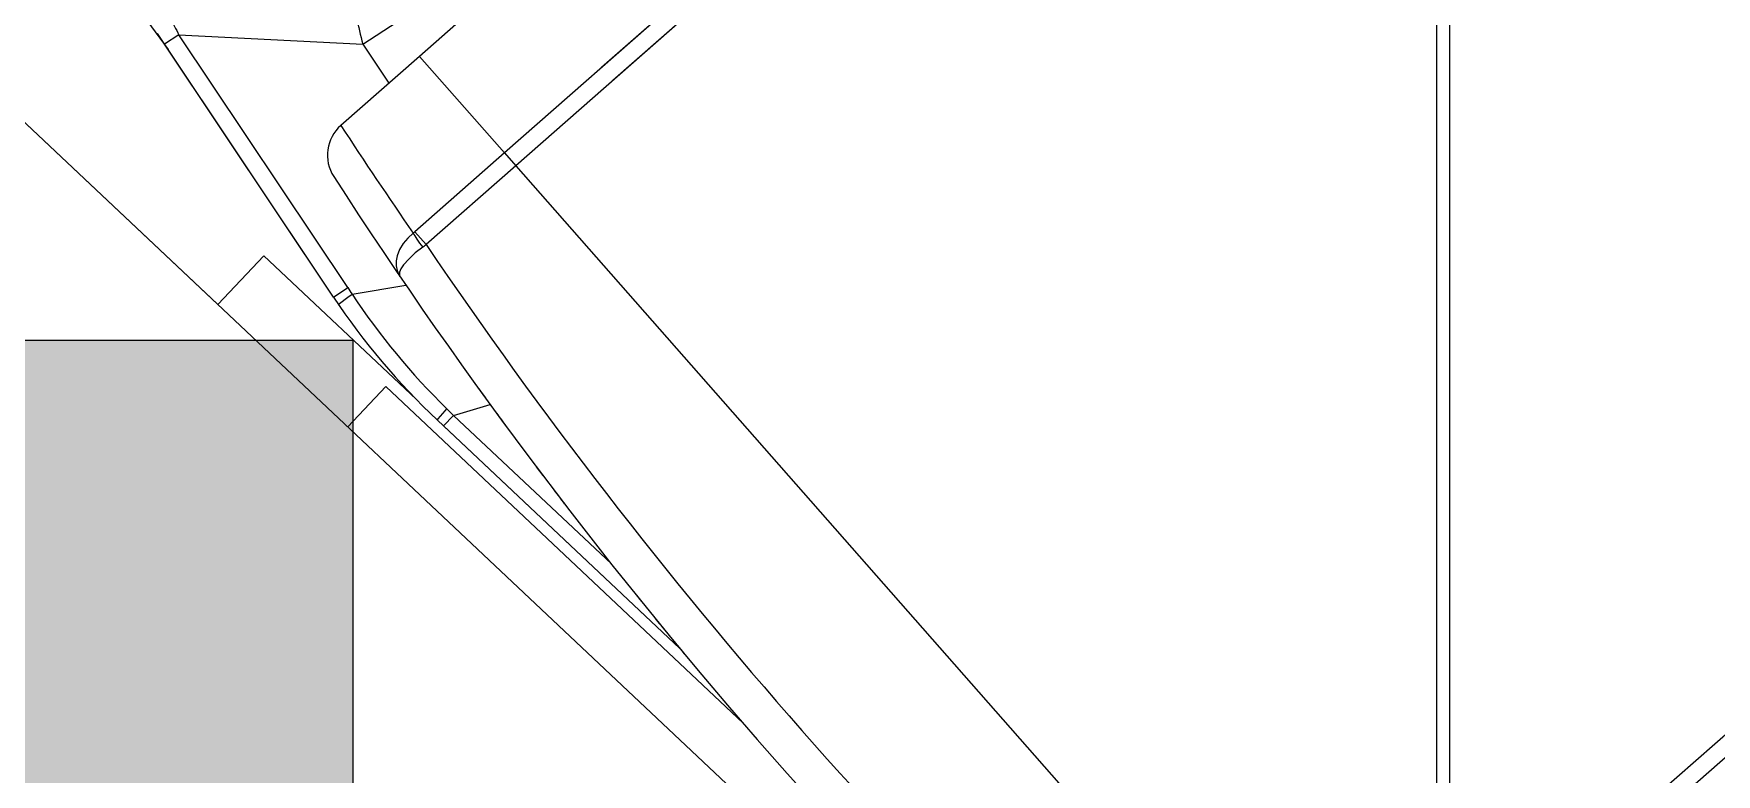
# Model space of a CAD drawing. Header units: millimetres. Extents: x 2822564 to 2991989, y -324396 to -253399.
# Drawn here: x 2862467.5 to 2862652, y -309426.5 to -309345.2 of the extents above; entities that cross this region are included whole.
import ezdxf

# ---------------------------------------------------------------- set-up
doc = ezdxf.new("R2010")
doc.units = ezdxf.units.MM
doc.linetypes.add('12017_XPLAN_GROUND$0$HIDDEN', pattern=[0.375, 0.25, -0.125])
doc.linetypes.add('DASHDOT', pattern=[1, 0.5, -0.25, 0, -0.25])
doc.layers.add('AX', color=1, linetype='DASHDOT')
doc.layers.add('LAF Detail', color=7, linetype='Continuous')
doc.layers.add('coton tak bazo', color=191, linetype='Continuous', lineweight=5)
doc.layers.add('KATCHIN', color=253, linetype='12017_XPLAN_GROUND$0$HIDDEN', lineweight=5)

# ---------------------------------------------------------------- blocks, each defined once
blk = doc.blocks.new('fff')
at = {"layer": 'coton tak bazo', "ltscale": 0.4666667938232422}
for p, q in [((-1.0102031743927, 0.6952282469594201), (-1.548999861498824, 0.2214003787058639)), ((-1.0102031743927, 0.6733872621385293), (-1.538168906198845, 0.2090843392982706)), ((-1.0102031743927, 0.6733872616570209), (-1.525796942270386, 0.2199644752076469)), ((-1.0102031743927, 0.6704702748509732), (-1.536722370031358, 0.2074394615728647)), ((-1.0102031743927, 0.6704702739939188), (-1.524350406102898, 0.2183195974822408)), ((-0.8750843762646715, 0.5810840345836824), (-1.433469814263594, 0.09002945178647781)), ((-0.8717674246982726, 0.5810840345836823), (-1.432023279025982, 0.08838457400918087))]:
    blk.add_line(p, q, dxfattribs=at)
at = {"layer": 'coton tak bazo', "ltscale": 0.3033333361419687}
blk.add_line((-1.690648710566719, 0.2989462089113526), (-1.309095306437033, -0.06044314894116992), dxfattribs=at)
at = {"layer": 'coton tak bazo', "ltscale": 0.09216693491193223}
blk.add_line((-1.574709306449643, 0.1897530010747513), (-1.690643175954895, 0.2989523932933028), dxfattribs=at)
at = {"layer": 'coton tak bazo'}
for p, q in [((-1.556216898644997, 0.2229381411390738), (-1.548315122312998, 0.2280981176305555)), ((-1.551072282422285, 0.1975218042072383), (-1.551521632402024, 0.1967605871974066)), ((-1.550493256949437, 0.1982293956927282), (-1.551072282422285, 0.1975218042072383)), ((-1.549805805834176, 0.1988616054144012), (-1.550493256949437, 0.1982293956927282)), ((-1.551945839187688, 0.1953174710070163), (-1.551951907071256, 0.194680545186471)), ((-1.551821406419833, 0.1959720246318818), (-1.551945839187688, 0.1953174710070163)), ((-1.551521632402024, 0.1967605871974066), (-1.551821406419833, 0.1959720246318818)), ((-1.550371125201145, 0.195546657157168), (-1.551029709149948, 0.1947892890892562)), ((-1.549536190381943, 0.1963190996369802), (-1.550371125201145, 0.195546657157168)), ((-1.548584824695102, 0.1970644554599111), (-1.549536190381943, 0.1963190996369802)), ((-1.551951907071256, 0.194680545186471), (-1.551838070518941, 0.1940779620684973)), ((-1.551838070518941, 0.1940779620684973), (-1.551605332574411, 0.1935268352052906)), ((-1.551605332574411, 0.1935268352052906), (-1.551480715540147, 0.1933252398115765)), ((-1.551531491449044, 0.1938551177439725), (-1.551562205297317, 0.1936639555501833)), ((-1.551562205297317, 0.1936639555501833), (-1.55155149268515, 0.1934960570364645)), ((-1.55155149268515, 0.1934960570364645), (-1.551480715540147, 0.1933252398115765)), ((-1.551351516976753, 0.1942942919370276), (-1.551531491449044, 0.1938551177439725)), ((-1.551029709149948, 0.1947892890892562), (-1.551351516976753, 0.1942942919370276)), ((-1.558111367460831, 0.1906985938339735), (-1.557585964758337, 0.1910763721820314)), ((-1.559340976025916, 0.1897550705221315), (-1.559340549280822, 0.1897580792052409)), ((-1.559340787934296, 0.1897543576540652), (-1.559340976025916, 0.1897550705221315)), ((-1.559340549280822, 0.1897580792052409), (-1.559338637671994, 0.1897623936133125)), ((-1.559338637671994, 0.1897623936133125), (-1.55932948942307, 0.1897739504700827)), ((-1.55932948942307, 0.1897739504700827), (-1.559206730282343, 0.189881907304454)), ((-1.559206730282343, 0.189881907304454), (-1.558111367460831, 0.1906985938339735)), ((-1.546611514598801, 0.1751584328145446), (-1.545721839903226, 0.1761980298119526)), ((-1.545721839903226, 0.1761980298119526), (-1.545505349692129, 0.1764419619460607)), ((-1.546711465386584, 0.1750055751877779), (-1.546710671901981, 0.175010662030509)), ((-1.546710962073129, 0.1750025064731375), (-1.546711465386584, 0.1750055751877779)), ((-1.546710091607117, 0.1750015168739402), (-1.546710962073129, 0.1750025064731375)), ((-1.546710671901981, 0.175010662030509), (-1.546704877999786, 0.1750245357263203)), ((-1.546704877999786, 0.1750245357263203), (-1.546611514598801, 0.1751584328145446))]:
    blk.add_line(p, q, dxfattribs=at)
at = {"layer": 'coton tak bazo', "ltscale": 0.003684158925771708}
blk.add_line((-1.584835034673217, 0.2274059465473047), (-1.581054634174957, 0.222283699218039), dxfattribs=at)
at = {"layer": 'coton tak bazo', "ltscale": 0.0009459892571900642}
blk.add_line((-1.581492673097568, 0.2229400111347457), (-1.582400059044073, 0.2242997147086715), dxfattribs=at)
at = {"layer": 'coton tak bazo', "ltscale": 0.02338493201993762}
blk.add_line((-1.559971314181253, 0.1906864460350028), (-1.582400059044073, 0.2242997147086715), dxfattribs=at)
at = {"layer": 'coton tak bazo', "ltscale": 0.001269851999959713}
blk.add_line((-1.579667455912725, 0.2241580229379114), (-1.581492673097568, 0.2229400111347457), dxfattribs=at)
at = {"layer": 'coton tak bazo', "ltscale": 0.02243875371186622}
blk.add_line((-1.558146315116769, 0.1919047059094294), (-1.579667455912725, 0.2241580229379114), dxfattribs=at)
at = {"layer": 'coton tak bazo', "ltscale": 0.01358913689016556}
blk.add_line((-1.579667455912725, 0.2241580229379114), (-1.556217146277265, 0.2229379235095983), dxfattribs=at)
at = {"layer": 'coton tak bazo', "ltscale": 0.02243894276433953}
blk.add_line((-1.559971314181253, 0.1906864460350028), (-1.581492673097568, 0.2229400111347457), dxfattribs=at)
at = {"layer": 'coton tak bazo', "ltscale": 0.007721900939941406}
blk.add_line((-1.548999861498824, 0.2214003787058639), (-1.55901985437867, 0.2125886103115234), dxfattribs=at)
at = {"layer": 'coton tak bazo', "ltscale": 0.003457258495552242}
blk.add_line((-1.556216898644997, 0.2229381411390738), (-1.552901246784012, 0.2179685506500889), dxfattribs=at)
at = {"layer": 'coton tak bazo', "ltscale": 0.009491348266601562}
blk.add_line((-1.548999861498824, 0.2214003787058639), (-1.538168906198845, 0.2090843392982706), dxfattribs=at)
blk.add_line((-1.548999861498824, 0.2214003787058639), (-1.538168906198845, 0.2090843392982706), dxfattribs=at)
at = {"layer": 'coton tak bazo', "ltscale": 0.008805656433105468}
for p, q in [((-1.538168906198845, 0.2090843392982706), (-1.549595187498941, 0.199035853644512)), ((-1.536722370031358, 0.2074394615728647), (-1.548148650866515, 0.1973909759450512))]:
    blk.add_line(p, q, dxfattribs=at)
at = {"layer": 'coton tak bazo', "ltscale": 0.001267623901367188}
for p, q in [((-1.538168906198845, 0.2090843392982706), (-1.536722370031358, 0.2074394615728647)), ((-1.538168906198845, 0.2090843392982706), (-1.536722370031358, 0.2074394615728647)), ((-1.549595187498941, 0.199035853644512), (-1.548148650866515, 0.1973909759450512))]:
    blk.add_line(p, q, dxfattribs=at)
at = {"layer": 'coton tak bazo', "ltscale": 0.09048194885253906}
blk.add_line((-1.536722370031358, 0.2074394615728647), (-1.433469814263594, 0.09002945178647781), dxfattribs=at)
blk.add_line((-1.536722370031358, 0.2074394615728647), (-1.433469814263594, 0.09002945178647781), dxfattribs=at)
at = {"layer": 'coton tak bazo', "ltscale": 0.004946779666477332}
blk.add_line((-1.568854162548538, 0.1959695502870187), (-1.574715276320418, 0.1897473119573375), dxfattribs=at)
at = {"layer": 'coton tak bazo', "ltscale": 0.01544252500830145}
blk.add_line((-1.568854162548538, 0.1959695502870187), (-1.549429355027798, 0.1776733982003614), dxfattribs=at)
at = {"layer": 'coton tak bazo', "ltscale": 0.001269826745755228}
blk.add_line((-1.559971314181253, 0.1906864460350028), (-1.558146315116769, 0.1919047059094294), dxfattribs=at)
at = {"layer": 'coton tak bazo', "ltscale": 0.004030551653655625}
blk.add_line((-1.557585964758337, 0.1910763721820314), (-1.55071241494104, 0.1922000537265683), dxfattribs=at)
at = {"layer": 'coton tak bazo', "ltscale": 0.004083341996129568}
blk.add_line((-1.558139114021463, 0.1741339118035061), (-1.553301192516941, 0.1792702388506013), dxfattribs=at)
at = {"layer": 'coton tak bazo', "ltscale": 0.03624504483537459}
blk.add_line((-1.50770986223078, 0.136326932333757), (-1.553301192516941, 0.1792702388506013), dxfattribs=at)
at = {"layer": 'coton tak bazo', "ltscale": 0.0004146342986020287}
blk.add_line((-1.541425565245078, 0.1789816862775446), (-1.541005791862203, 0.1784010438159434), dxfattribs=at)
at = {"layer": 'coton tak bazo', "ltscale": 0.0004069128829504646}
blk.add_line((-1.541005791862203, 0.1784010438159434), (-1.540592991367829, 0.1778318253241859), dxfattribs=at)
at = {"layer": 'coton tak bazo', "ltscale": 0.0006920404686212716}
blk.add_line((-1.544650305547838, 0.1756059308726368), (-1.545505349692129, 0.1764419619460607), dxfattribs=at)
at = {"layer": 'coton tak bazo', "ltscale": 0.002821256952981538}
blk.add_line((-1.544650305547838, 0.1756059308726368), (-1.539972554544176, 0.1769790853847039), dxfattribs=at)
at = {"layer": 'coton tak bazo', "ltscale": 0.0006278106909855957}
blk.add_line((-1.545920357721335, 0.1742577184788064), (-1.546710091607117, 0.1750015168739402), dxfattribs=at)
at = {"layer": 'coton tak bazo', "ltscale": 0.02457591193300054}
blk.add_line((-1.546710091607117, 0.1750015168739402), (-1.515796779548771, 0.1458840270706088), dxfattribs=at)
at = {"layer": 'coton tak bazo', "ltscale": 0.001071885029948566}
blk.add_line((-1.544650305547838, 0.1756059308726368), (-1.545920357721335, 0.1742577184788064), dxfattribs=at)
at = {"layer": 'coton tak bazo', "ltscale": 0.02394810124249154}
blk.add_line((-1.545920357721335, 0.1742577184788064), (-1.515796779548771, 0.1458840270706088), dxfattribs=at)
at = {"layer": 'coton tak bazo', "ltscale": 0.0159992409714164}
blk.add_line((-1.544650305547838, 0.1756059308726368), (-1.524525426425919, 0.1566499670080452), dxfattribs=at)
at = {"layer": 'coton tak bazo', "ltscale": 0.0002600272378737197}
blk.add_line((-1.538546398877898, 0.1750274836541152), (-1.538280522745025, 0.174665261247312), dxfattribs=at)
at = {"layer": 'coton tak bazo', "ltscale": 0.0001906952816901029}
blk.add_line((-1.538280522745025, 0.174665261247312), (-1.5380852707866, 0.1743998165314255), dxfattribs=at)
at = {"layer": 'coton tak bazo', "ltscale": 0.0001137133357727341}
blk.add_line((-1.5380852707866, 0.1743998165314255), (-1.537968605438429, 0.1742417020804128), dxfattribs=at)
at = {"layer": 'coton tak bazo', "ltscale": 4.021792830841796e-05}
blk.add_line((-1.537968605438429, 0.1742417020804128), (-1.537927600932685, 0.1741855918034035), dxfattribs=at)
at = {"layer": 'coton tak bazo', "ltscale": 0.0004139338531916675}
blk.add_line((-1.534109702002368, 0.1690581362364171), (-1.533679286114994, 0.1684868533906687), dxfattribs=at)
at = {"layer": 'coton tak bazo', "ltscale": 0.0004062543786969473}
blk.add_line((-1.533679286114994, 0.1684868533906687), (-1.533256339258643, 0.1679265582740468), dxfattribs=at)
at = {"layer": 'coton tak bazo', "ltscale": 0.0002599922586197531}
blk.add_line((-1.531158482821208, 0.1651677362492813), (-1.530885242014096, 0.1648111138294985), dxfattribs=at)
at = {"layer": 'coton tak bazo', "ltscale": 0.0001902109580270287}
blk.add_line((-1.530885242014096, 0.1648111138294985), (-1.530685257855353, 0.1645502696446559), dxfattribs=at)
at = {"layer": 'coton tak bazo', "ltscale": 0.0001133627970555747}
blk.add_line((-1.530685257855353, 0.1645502696446559), (-1.530566088480451, 0.1643947961554768), dxfattribs=at)
at = {"layer": 'coton tak bazo', "ltscale": 4.03335466227209e-05}
blk.add_line((-1.530566088480451, 0.1643947961554768), (-1.530523627744898, 0.1643395268844602), dxfattribs=at)
at = {"layer": 'coton tak bazo', "ltscale": 0.0004127419589016705}
blk.add_line((-1.521332504469909, 0.1526539153737377), (-1.520884703746656, 0.1520987989205433), dxfattribs=at)
at = {"layer": 'coton tak bazo', "ltscale": 0.0004054684055102728}
blk.add_line((-1.520884703746656, 0.1520987989205433), (-1.520444183962806, 0.1515539573284085), dxfattribs=at)
at = {"layer": 'coton tak bazo', "ltscale": 0.0002595542697930762}
blk.add_line((-1.518259486235311, 0.1488710674556984), (-1.51797510807221, 0.1485242389548987), dxfattribs=at)
at = {"layer": 'coton tak bazo', "ltscale": 0.0001898919553849497}
blk.add_line((-1.51797510807221, 0.1485242389548987), (-1.517766956284947, 0.1482705772391146), dxfattribs=at)
at = {"layer": 'coton tak bazo', "ltscale": 0.0001131700844330263}
blk.add_line((-1.517766956284947, 0.1482705772391146), (-1.517642837132143, 0.1481194575785867), dxfattribs=at)
at = {"layer": 'coton tak bazo', "ltscale": 4.007656751198786e-05}
blk.add_line((-1.517642837132143, 0.1481194575785867), (-1.517598861530063, 0.1480659592942761), dxfattribs=at)
at = {"layer": 'coton tak bazo', "ltscale": 0.0004125438128133901}
blk.add_line((-1.516136937828935, 0.1462932849401055), (-1.515681959980289, 0.1457444799731297), dxfattribs=at)
at = {"layer": 'coton tak bazo', "ltscale": 0.0004056637748479397}
blk.add_line((-1.515681959980289, 0.1457444799731297), (-1.515234074127385, 0.1452052384458516), dxfattribs=at)
at = {"layer": 'coton tak bazo'}
for centre, radius, start, end in [((-1.41289637573714, 0.3139221094215155), 0.189394376152338, 207.5714808476365, 208.2912257394923), ((-1.517159296289927, 0.2337000397404853), 0.0405133655423846, 190.4322207962787, 195.4051449503715), ((-1.555691471756616, 0.2088038571632803), 0.005039986954844587, 131.3289101007643, 212.8289507105921), ((-0.9967536187782746, 0.5800437040739996), 0.6716893536937247, 213.1656175518006, 214.5759013301205), ((-1.034230854817271, 0.5452333270760308), 0.6256088549803148, 212.8288072703986, 229.8291959125934), ((-1.552464189616326, 0.2022967412398368), 0.004343624637096557, 307.7341116086832, 311.3395669278624), ((-1.558897131978036, 0.2112836866848365), 0.01756532813047765, 305.9512367050405, 307.7279960433535), ((-1.034230854817271, 0.5452333270760308), 0.6205688549588569, 214.0919004668128, 228.566102669793), ((-1.491003502447355, 0.2367166559365387), 0.08072318476156257, 213.7197507546597, 214.4296260110359), ((-1.482718263269208, 0.2405771660569445), 0.08975245715902579, 213.4717876234924, 225.6087332029024), ((-1.484444347022824, 0.2410935588028136), 0.09080299448318276, 213.7193751424226, 226.7074442924403), ((-1.484507834536105, 0.2410394821088347), 0.09072000038623801, 213.7134123706239, 226.7134070311398), ((-1.034230854817271, 0.5452333270760308), 0.625608854986169, 216.1846226333768, 216.2815020508284), ((-1.034230854817271, 0.5452333270760308), 0.6256088549763177, 217.3131884546931, 217.4099107678825), ((-1.034230854817271, 0.5452333270760308), 0.6256088549737016, 219.2168987903776, 219.3134503221272)]:
    blk.add_arc(centre, radius, start, end, dxfattribs=at)
blk.add_ellipse((-1.548359486714991, 0.1972169753536953), major_axis=(0.001544572109987576, -0.00199142712118039), ratio=0.1077269683468731, start_param=3.662183974516078, end_param=4.705422133062271, dxfattribs=at)
blk = doc.blocks.new('Surgery Zone')
at = {"layer": 'KATCHIN', "color": 85, "ltscale": 1.1, "true_color": 0x58ba48}
blk.add_circle((1610637.799317755, -562746.6739985349, 1.200298341608669e-08), 2200, dxfattribs=at)
at = {"layer": 'coton tak bazo', "xscale": 860.0000000000005, "yscale": 860.0000000000005, "zscale": 860.0000000000005, "rotation": 180}
blk.add_blockref('fff', (1610029.188587715, -564186.8777287796, -0.0004825459414850194), dxfattribs=at)
blk = doc.blocks.new('LAF')
at = {"ltscale": 10}
h = blk.add_hatch(color=150, dxfattribs=at)
h.dxf.hatch_style = 1
h.paths.add_polyline_path([(-273.7891962844878, 804.9337802468799), (-273.7891962844878, 866.1837802468799), (-470.7902491842979, 866.1837802468799), (-470.7902491872665, 897.6793609340675), (-552.7476740222191, 835.5587802445516), (-470.7902491758578, 773.4381995429285), (-470.7902491787681, 804.9337802468799)])
h.paths.add_polyline_path([(76.21080371551216, 804.9337802468799), (76.21080371551216, 866.1837802468799), (-120.7902491842979, 866.1837802468799), (-120.7902491872665, 897.6793609340675), (-202.7476740222191, 835.5587802445516), (-120.7902491758578, 773.4381995429285), (-120.7902491787681, 804.9337802468799)])
h.paths.add_polyline_path([(563, -606.2283304757439), (501.75, -606.2283304757439), (501.75, -803.2293833754957), (470.2544193128124, -803.2293833782896), (532.3750000023283, -885.1868082131259), (594.4955807039514, -803.2293833671138), (563, -803.2293833699077)])
h.paths.add_polyline_path([(563, -256.2283304757439), (501.75, -256.2283304757439), (501.75, -453.2293833754957), (470.2544193128124, -453.2293833782896), (532.3750000023283, -535.1868082131259), (594.4955807039514, -453.2293833671138), (563, -453.2293833699077)])
h.paths.add_polyline_path([(1174.112994634081, 730.8103798250668), (1174.112994634081, 792.0603798250668), (977.1119417342707, 792.0603798250668), (977.1119417313021, 823.5559605122544), (895.1545168963494, 761.4353798227385), (977.1119417427108, 699.3147991211154), (977.1119417398004, 730.8103798250668)])
h.paths.add_polyline_path([(1611.222465801518, 730.8103798250668), (1611.222465801518, 792.0603798250668), (1414.221412901708, 792.0603798250668), (1414.22141289874, 823.5559605122544), (1332.263988063787, 761.4353798227385), (1414.221412910149, 699.3147991211154), (1414.221412907238, 730.8103798250668)])
blk.add_lwpolyline([(1611.222465801518, 730.8103798250668), (1611.222465801518, 792.0603798250668), (1414.221412901708, 792.0603798250668), (1414.22141289874, 823.5559605122544), (1332.263988063787, 761.4353798227385), (1414.221412910149, 699.3147991211154), (1414.221412907238, 730.8103798250668)], close=True, dxfattribs=at)
at = {"layer": 'LAF Detail', "color": 3, "linetype": 'Continuous', "lineweight": 25}
for p, q in [((1297.5, 611.9761245897971), (1650.205286413431, 611.9761245897971)), ((1650.559421624057, 610.5761245898902), (1297.5, 610.5761245898902))]:
    blk.add_line(p, q, dxfattribs=at)

msp = doc.modelspace()

# ---------------------------------------------------------------- block references
at = {"layer": 'AX', "rotation": 180}
msp.add_blockref('Surgery Zone', (4473871.154045874, -873724.9914073851, -4.47119803216979e-06), dxfattribs=at)

# ---------------------------------------------------------------- next in the draw order: block references
at = {"color": 1, "rotation": 89.99999999999999}
msp.add_blockref('LAF', (2863233.354728119, -310990.117408969, -4.459195048753703e-06), dxfattribs=at)

doc.saveas('drawing.dxf')
